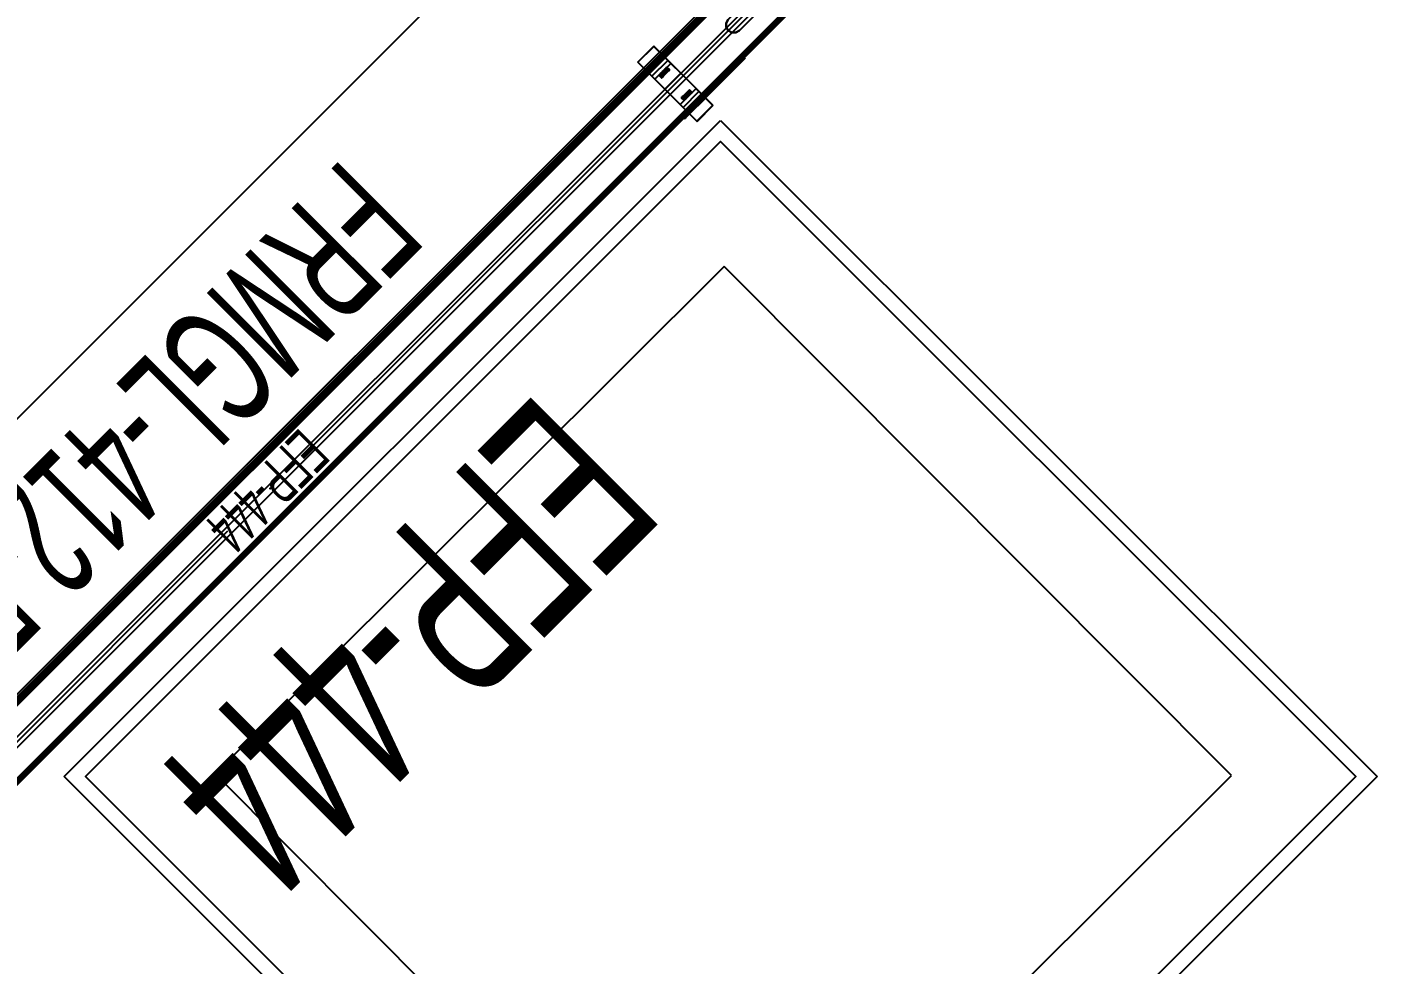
# Model space of a CAD drawing. Extents: x -170 to 1783, y -20 to 1205.
# Drawn here: x 149.05 to 194.14, y 496.34 to 527.64 of the extents above; entities that cross this region are included whole.
import ezdxf
from ezdxf.enums import TextEntityAlignment as Align

# ---------------------------------------------------------------- set-up
doc = ezdxf.new("R2010")
doc.units = 0
doc.header["$LTSCALE"] = 96
doc.header["$MEASUREMENT"] = 0
for name, color, linetype in [('A-FURN-3-PANEL-KNOCK', 7, 'Continuous'), ('A-FURN-3-PANEL-RACE', 7, 'Continuous'), ('A-FURN-3-PANEL-SIDE1', 7, 'Continuous'), ('A-FURN-3-PANEL-SIDE2', 7, 'Continuous'), ('A-FURN-3-PANEL-TOPCAP', 7, 'Continuous'), ('A-FURN-3-WKSF-TOP', 7, 'Continuous'), ('A-FURN-3-WKSF-TRIM', 7, 'Continuous'), ('A-FURN-P-PNLS', 7, 'Continuous'), ('A-FURN-P-PNLS-POWR', 7, 'Continuous'), ('A-FURN-P-PNLS-POWR-TEXT', 7, 'Continuous'), ('A-FURN-P-PNLS-TEXT', 7, 'Continuous'), ('A-FURN-P-WKSF', 7, 'Continuous'), ('AFUFI-3-CSPT_3D', 7, 'Continuous'), ('AFUFI-3-RVBK_3D', 7, 'Continuous'), ('AFUPN-3-BTPT', 7, 'Continuous'), ('AFUPN-3-SCGL', 7, 'Continuous'), ('AFUPN-P', 7, 'Continuous'), ('AFUPN-P-TN', 7, 'Continuous'), ('I-E-FILL-DMSE_A', 7, 'Continuous'), ('I-E-WALL-DMSE_A', 7, 'Continuous'), ('MAIN_FURN', 7, 'Continuous'), ('MAIN_PANEL', 7, 'Continuous'), ('MAIN_STORAGE', 7, 'Continuous'), ('MAIN_WKSURF', 7, 'Continuous'), ('SM', 7, 'Continuous'), ('X-BASE-04-EXISTING', 7, 'Continuous'), ('X-BASE-04-EXISTING_A', 7, 'Continuous')]:
    doc.layers.add(name, color=color, linetype=linetype)

# ---------------------------------------------------------------- blocks, each defined once
blk = doc.blocks.new('_BL_0001')
at = {"layer": 'X-BASE-04-EXISTING', "color": 92, "linetype": 'Continuous'}
for p, q in [((12, 12), (-12, 12)), ((-12, 12), (-12, -12)), ((12, -12), (12, 12)), ((-12, -12), (12, -12))]:
    blk.add_line(p, q, dxfattribs=at)
blk = doc.blocks.new('EC-EFP-444')
at = {"layer": 'A-FURN-3-PANEL-KNOCK', "color": 30, "linetype": 'Continuous'}
for points, invisible_edges in [([(5.49, 2.05, 3.54), (2.61, 2.05, 3.54), (2.61, 2.05, 0.94), (5.49, 2.05, 0.94)], 5), ([(5.49, 2.05, 0.94), (2.61, 2.05, 0.94), (2.629, 2.05, 0.87), (5.471, 2.05, 0.87)], 5), ([(2.61, 2.05, 3.54), (5.49, 2.05, 3.54), (5.471, 2.05, 3.61), (2.629, 2.05, 3.61)], 5), ([(2.629, 2.05, 3.61), (5.471, 2.05, 3.61), (5.42, 2.05, 3.662), (2.68, 2.05, 3.662)], 5), ([(5.471, 2.05, 0.87), (2.629, 2.05, 0.87), (2.68, 2.05, 0.819), (5.42, 2.05, 0.819)], 5), ([(2.68, 2.05, 3.662), (5.42, 2.05, 3.662), (5.35, 2.05, 3.68), (2.75, 2.05, 3.68)], 1), ([(5.42, 2.05, 0.819), (2.68, 2.05, 0.819), (2.75, 2.05, 0.8), (5.35, 2.05, 0.8)], 1), ([(5.49, -0.05, 3.54), (5.49, -0.05, 0.94), (2.61, -0.05, 0.94), (2.61, -0.05, 3.54)], 10), ([(5.49, -0.05, 0.94), (5.471, -0.05, 0.87), (2.629, -0.05, 0.87), (2.61, -0.05, 0.94)], 10), ([(2.61, -0.05, 3.54), (2.629, -0.05, 3.61), (5.471, -0.05, 3.61), (5.49, -0.05, 3.54)], 10), ([(5.471, -0.05, 0.87), (5.42, -0.05, 0.819), (2.68, -0.05, 0.819), (2.629, -0.05, 0.87)], 10), ([(2.629, -0.05, 3.61), (2.68, -0.05, 3.662), (5.42, -0.05, 3.662), (5.471, -0.05, 3.61)], 10), ([(5.42, -0.05, 0.819), (5.35, -0.05, 0.8), (2.75, -0.05, 0.8), (2.68, -0.05, 0.819)], 8), ([(2.68, -0.05, 3.662), (2.75, -0.05, 3.68), (5.35, -0.05, 3.68), (5.42, -0.05, 3.662)], 8)]:
    blk.add_3dface(points, dxfattribs=dict(at, invisible_edges=invisible_edges))
at = {"layer": 'A-FURN-3-PANEL-RACE', "color": 40, "linetype": 'Continuous'}
for points, invisible_edges in [([(0.08, 2.013, 3.515), (0.08, 2.013, 0.396), (47.92, 2.013, 0.396), (47.92, 2.013, 3.515)], 8), ([(0.5, 1.575, 0.396), (47.5, 1.575, 0.396), (0.08, 2.013, 0.396), (0.08, 1.575, 0.396)], 3), ([(47.5, 1.575, 0.396), (47.92, 1.575, 0.396), (47.92, 2.013, 0.396), (0.08, 2.013, 0.396)], 8), ([(47.86, 1.953, 0.456), (0.14, 1.953, 0.456), (0.14, 1.953, 3.515), (47.86, 1.953, 3.515)], 4), ([(0.5, 1.575, 0.456), (0.14, 1.575, 0.456), (0.14, 1.953, 0.456), (47.5, 1.575, 0.456)], 12), ([(47.5, 1.575, 0.456), (0.14, 1.953, 0.456), (47.86, 1.953, 0.456), (47.86, 1.575, 0.456)], 1), ([(0.6, 2.013, 4.085), (0.6, 2.013, 3.515), (47.4, 2.013, 3.515), (47.4, 2.013, 4.085)], 2), ([(47.4, 1.953, 3.515), (0.6, 1.953, 3.515), (0.6, 1.953, 4.085), (47.4, 1.953, 4.085)], 1), ([(2.098, 1.263, 0.396), (45.902, 1.263, 0.396), (0.5, 1.575, 0.396), (0.5, 1.263, 0.396)], 3), ([(47.5, 1.263, 0.396), (47.5, 1.575, 0.396), (0.5, 1.575, 0.396), (45.902, 1.263, 0.396)], 6), ([(2.098, 1.263, 0.456), (0.5, 1.263, 0.456), (0.5, 1.575, 0.456), (45.902, 1.263, 0.456)], 12), ([(47.5, 1.263, 0.456), (45.902, 1.263, 0.456), (0.5, 1.575, 0.456), (47.5, 1.575, 0.456)], 6), ([(2.098, 1.263, 0.396), (2.229, 1.227, 0.396), (45.771, 1.227, 0.396), (45.902, 1.263, 0.396)], 10), ([(2.098, 1.263, 0.456), (45.902, 1.263, 0.456), (45.771, 1.227, 0.456), (2.229, 1.227, 0.456)], 5), ([(2.229, 1.227, 0.456), (45.771, 1.227, 0.456), (45.675, 1.131, 0.456), (2.325, 1.131, 0.456)], 5), ([(2.229, 1.227, 0.396), (2.325, 1.131, 0.396), (45.675, 1.131, 0.396), (45.771, 1.227, 0.396)], 10), ([(2.325, 1.131, 0.396), (2.36, 1, 0.396), (45.639, 1, 0.396), (45.675, 1.131, 0.396)], 10), ([(2.325, 1.131, 0.456), (45.675, 1.131, 0.456), (45.639, 1, 0.456), (2.36, 1, 0.456)], 5), ([(2.36, 1, 0.396), (2.325, 0.869, 0.396), (45.675, 0.869, 0.396), (45.639, 1, 0.396)], 10), ([(2.36, 1, 0.456), (45.639, 1, 0.456), (45.675, 0.869, 0.456), (2.325, 0.869, 0.456)], 5), ([(0.5, 0.738, 0.456), (2.098, 0.738, 0.456), (47.5, 0.425, 0.456), (0.5, 0.425, 0.456)], 6), ([(0.5, 0.738, 0.396), (0.5, 0.425, 0.396), (47.5, 0.425, 0.396), (2.098, 0.738, 0.396)], 6), ([(2.098, 0.738, 0.456), (2.229, 0.773, 0.456), (45.771, 0.773, 0.456), (45.902, 0.738, 0.456)], 10), ([(2.098, 0.738, 0.396), (45.902, 0.738, 0.396), (45.771, 0.773, 0.396), (2.229, 0.773, 0.396)], 5), ([(45.902, 0.738, 0.456), (47.5, 0.738, 0.456), (47.5, 0.425, 0.456), (2.098, 0.738, 0.456)], 12), ([(45.902, 0.738, 0.396), (2.098, 0.738, 0.396), (47.5, 0.425, 0.396), (47.5, 0.738, 0.396)], 3), ([(2.325, 0.869, 0.456), (45.675, 0.869, 0.456), (45.771, 0.773, 0.456), (2.229, 0.773, 0.456)], 5), ([(2.325, 0.869, 0.396), (2.229, 0.773, 0.396), (45.771, 0.773, 0.396), (45.675, 0.869, 0.396)], 10), ([(0.5, 0.425, 0.396), (0.08, 0.425, 0.396), (0.08, -0.013, 0.396), (47.92, -0.013, 0.396)], 8), ([(0.5, 0.425, 0.456), (47.86, 0.047, 0.456), (0.14, 0.047, 0.456), (0.14, 0.425, 0.456)], 1), ([(0.14, 0.047, 0.456), (47.86, 0.047, 0.456), (47.86, 0.047, 3.515), (0.14, 0.047, 3.515)], 4), ([(47.5, 0.425, 0.396), (0.5, 0.425, 0.396), (47.92, -0.013, 0.396), (47.92, 0.425, 0.396)], 3), ([(47.5, 0.425, 0.456), (47.86, 0.425, 0.456), (47.86, 0.047, 0.456), (0.5, 0.425, 0.456)], 12), ([(0.6, 0.047, 3.515), (47.4, 0.047, 3.515), (47.4, 0.047, 4.085), (0.6, 0.047, 4.085)], 1), ([(47.92, -0.013, 3.515), (47.92, -0.013, 0.396), (0.08, -0.013, 0.396), (0.08, -0.013, 3.515)], 8), ([(47.4, -0.013, 4.085), (47.4, -0.013, 3.515), (0.6, -0.013, 3.515), (0.6, -0.013, 4.085)], 2)]:
    blk.add_3dface(points, dxfattribs=dict(at, invisible_edges=invisible_edges))
for points in [[(0.6, 2.007, 4.125), (0.6, 2.013, 4.085), (47.4, 2.013, 4.085), (47.4, 2.007, 4.125)], [(0.6, 1.992, 4.162), (0.6, 2.007, 4.125), (47.4, 2.007, 4.125), (47.4, 1.992, 4.162)], [(0.6, 1.967, 4.194), (0.6, 1.992, 4.162), (47.4, 1.992, 4.162), (47.4, 1.967, 4.194)], [(0.6, 1.935, 4.219), (0.6, 1.967, 4.194), (47.4, 1.967, 4.194), (47.4, 1.935, 4.219)], [(47.4, 1.949, 4.109), (47.4, 1.953, 4.085), (0.6, 1.953, 4.085), (0.6, 1.949, 4.109)], [(47.4, 1.94, 4.132), (47.4, 1.949, 4.109), (0.6, 1.949, 4.109), (0.6, 1.94, 4.132)], [(47.4, 1.925, 4.152), (47.4, 1.94, 4.132), (0.6, 1.94, 4.132), (0.6, 1.925, 4.152)], [(0.6, 1.898, 4.234), (0.6, 1.935, 4.219), (47.4, 1.935, 4.219), (47.4, 1.898, 4.234)], [(47.4, 1.905, 4.167), (47.4, 1.925, 4.152), (0.6, 1.925, 4.152), (0.6, 1.905, 4.167)], [(47.4, 1.882, 4.176), (47.4, 1.905, 4.167), (0.6, 1.905, 4.167), (0.6, 1.882, 4.176)], [(0.6, 1.858, 4.24), (0.6, 1.898, 4.234), (47.4, 1.898, 4.234), (47.4, 1.858, 4.24)], [(47.4, 1.858, 4.18), (47.4, 1.882, 4.176), (0.6, 1.882, 4.176), (0.6, 1.858, 4.18)], [(0.6, 1.858, 4.18), (0.6, 1.858, 4.24), (47.4, 1.858, 4.24), (47.4, 1.858, 4.18)], [(0.5, 1.263, 0.456), (2.098, 1.263, 0.456), (2.098, 1.263, 0.396), (0.5, 1.263, 0.396)], [(2.098, 1.263, 0.456), (2.229, 1.227, 0.456), (2.229, 1.227, 0.396), (2.098, 1.263, 0.396)], [(2.229, 1.227, 0.456), (2.325, 1.131, 0.456), (2.325, 1.131, 0.396), (2.229, 1.227, 0.396)], [(2.325, 1.131, 0.456), (2.36, 1, 0.456), (2.36, 1, 0.396), (2.325, 1.131, 0.396)], [(2.36, 1, 0.456), (2.325, 0.869, 0.456), (2.325, 0.869, 0.396), (2.36, 1, 0.396)], [(2.325, 0.869, 0.456), (2.229, 0.773, 0.456), (2.229, 0.773, 0.396), (2.325, 0.869, 0.396)], [(47.4, 0.142, 4.18), (47.4, 0.142, 4.24), (0.6, 0.142, 4.24), (0.6, 0.142, 4.18)], [(47.4, 0.142, 4.24), (47.4, 0.102, 4.234), (0.6, 0.102, 4.234), (0.6, 0.142, 4.24)], [(0.6, 0.142, 4.18), (0.6, 0.118, 4.176), (47.4, 0.118, 4.176), (47.4, 0.142, 4.18)], [(0.6, 0.118, 4.176), (0.6, 0.095, 4.167), (47.4, 0.095, 4.167), (47.4, 0.118, 4.176)], [(47.4, 0.102, 4.234), (47.4, 0.065, 4.219), (0.6, 0.065, 4.219), (0.6, 0.102, 4.234)], [(0.6, 0.095, 4.167), (0.6, 0.075, 4.152), (47.4, 0.075, 4.152), (47.4, 0.095, 4.167)], [(0.6, 0.075, 4.152), (0.6, 0.06, 4.132), (47.4, 0.06, 4.132), (47.4, 0.075, 4.152)], [(47.4, 0.065, 4.219), (47.4, 0.033, 4.194), (0.6, 0.033, 4.194), (0.6, 0.065, 4.219)], [(0.6, 0.06, 4.132), (0.6, 0.051, 4.109), (47.4, 0.051, 4.109), (47.4, 0.06, 4.132)], [(0.6, 0.051, 4.109), (0.6, 0.047, 4.085), (47.4, 0.047, 4.085), (47.4, 0.051, 4.109)], [(47.4, 0.033, 4.194), (47.4, 0.008, 4.162), (0.6, 0.008, 4.162), (0.6, 0.033, 4.194)], [(47.4, 0.008, 4.162), (47.4, -0.007, 4.125), (0.6, -0.007, 4.125), (0.6, 0.008, 4.162)], [(47.4, -0.007, 4.125), (47.4, -0.013, 4.085), (0.6, -0.013, 4.085), (0.6, -0.007, 4.125)]]:
    blk.add_3dface(points, dxfattribs=at)
at = {"layer": 'A-FURN-3-PANEL-SIDE1', "color": 7, "linetype": 'Continuous'}
for points in [[(47.322, 1.955, 43.74), (47.323, 0.045, 43.74), (0.678, 0.045, 43.74), (0.678, 1.955, 43.74)], [(47.322, 0.045, 4.24), (47.322, 1.955, 4.24), (0.678, 1.955, 4.24), (0.678, 0.045, 4.24)], [(47.323, 0.045, 43.74), (47.322, 0.045, 4.24), (0.678, 0.045, 4.24), (0.678, 0.045, 43.74)]]:
    blk.add_3dface(points, dxfattribs=at)
at = {"layer": 'A-FURN-3-PANEL-SIDE2', "color": 7, "linetype": 'Continuous'}
blk.add_3dface([(0.678, 1.955, 43.74), (0.678, 1.955, 4.24), (47.322, 1.955, 4.24), (47.322, 1.955, 43.74)], dxfattribs=at)
at = {"layer": 'A-FURN-3-PANEL-TOPCAP', "color": 60, "linetype": 'Continuous'}
for points, invisible_edges in [([(0.76, 2.02, 44.286), (0.76, 2.02, 44.161), (47.24, 2.02, 44.161), (47.24, 2.02, 44.286)], 5), ([(47.24, 2, 44.141), (47.24, 2.02, 44.161), (0.76, 2.02, 44.161), (0.76, 2, 44.141)], 5), ([(47.24, 2.02, 44.036), (47.24, 2, 44.056), (0.76, 2, 44.056), (0.76, 2.02, 44.036)], 5), ([(0.76, 2.02, 44.036), (0.815, 2.02, 43.774), (47.185, 2.02, 43.774), (47.24, 2.02, 44.036)], 5), ([(0.76, 2, 44.141), (0.76, 2, 44.056), (47.24, 2, 44.056), (47.24, 2, 44.141)], 5), ([(47.185, 2.02, 43.774), (0.815, 2.02, 43.774), (0.815, 1.986, 43.74), (47.185, 1.986, 43.74)], 10), ([(0.815, 0.045, 43.74), (0.815, -0.02, 43.774), (47.185, 0.014, 43.74), (47.185, 0.045, 43.74)], 1), ([(47.185, -0.02, 43.774), (47.185, 0.014, 43.74), (0.815, 0.014, 43.74), (0.815, -0.02, 43.774)], 5), ([(0.76, -0.02, 44.161), (47.24, -0.02, 44.161), (47.24, 0, 44.141), (0.76, 0, 44.141)], 10), ([(47.24, 0, 44.056), (0.76, 0, 44.056), (0.76, 0, 44.141), (47.24, 0, 44.141)], 10), ([(0.76, 0, 44.056), (47.24, 0, 44.056), (47.24, -0.02, 44.036), (0.76, -0.02, 44.036)], 10), ([(0.76, -0.02, 44.161), (0.76, -0.02, 44.286), (47.24, -0.02, 44.286), (47.24, -0.02, 44.161)], 5), ([(47.185, -0.02, 43.774), (0.815, -0.02, 43.774), (0.76, -0.02, 44.036), (47.24, -0.02, 44.036)], 10)]:
    blk.add_3dface(points, dxfattribs=dict(at, invisible_edges=invisible_edges))
for points in [[(47.24, 2.02, 44.286), (47.24, 2.015, 44.31), (0.76, 2.015, 44.31), (0.76, 2.02, 44.286)], [(47.24, 2.015, 44.31), (47.24, 2.001, 44.331), (0.76, 2.001, 44.331), (0.76, 2.015, 44.31)], [(47.24, 2.001, 44.331), (47.24, 1.98, 44.345), (0.76, 1.98, 44.345), (0.76, 2.001, 44.331)], [(47.24, 1.98, 44.345), (47.24, 1.956, 44.35), (0.76, 1.956, 44.35), (0.76, 1.98, 44.345)], [(0.76, 0.044, 44.35), (0.76, 1.956, 44.35), (47.24, 1.956, 44.35), (47.24, 0.044, 44.35)], [(47.185, 1.955, 43.74), (47.185, 1.986, 43.74), (0.815, 1.986, 43.74), (0.815, 1.955, 43.74)], [(0.76, 0.02, 44.345), (0.76, 0.044, 44.35), (47.24, 0.044, 44.35), (47.24, 0.02, 44.345)], [(0.76, -0.001, 44.331), (0.76, 0.02, 44.345), (47.24, 0.02, 44.345), (47.24, -0.001, 44.331)], [(0.76, -0.015, 44.31), (0.76, -0.001, 44.331), (47.24, -0.001, 44.331), (47.24, -0.015, 44.31)], [(0.76, -0.02, 44.286), (0.76, -0.015, 44.31), (47.24, -0.015, 44.31), (47.24, -0.02, 44.286)]]:
    blk.add_3dface(points, dxfattribs=at)
at = {"layer": 'A-FURN-P-PNLS', "color": 60, "linetype": 'Continuous'}
for p, q in [((0, 2), (48, 2)), ((48, 0), (0, 0))]:
    blk.add_line(p, q, dxfattribs=at)
at = {"layer": 'A-FURN-P-PNLS-POWR', "color": 1, "linetype": 'Continuous'}
for p, q in [((22, 1), (0, 1)), ((48, 1), (26, 1))]:
    blk.add_line(p, q, dxfattribs=at)
at = {"layer": 'MAIN_PANEL', "color": 7, "linetype": 'Continuous'}
for p in [(4.05, 2), (4.05, 2), (24, 1), (4.05, 0), (4.05, 0)]:
    blk.add_point(p, dxfattribs=at)
at = {"layer": 'A-FURN-P-PNLS-POWR-TEXT', "color": 1, "linetype": 'Continuous', "width": 0.577333}
blk.add_text('EFP-444', height=1.5, dxfattribs=at).set_placement((24.12, 1), align=Align.MIDDLE_CENTER)
at = {"layer": 'A-FURN-P-PNLS-TEXT', "color": 40, "linetype": 'Continuous', "width": 0.577333}
blk.add_text('EFP-444', height=6, dxfattribs=at).set_placement((24.455, 8), align=Align.MIDDLE_CENTER)
blk = doc.blocks.new('EC-WS-424-T')
at = {"layer": 'A-FURN-3-WKSF-TOP', "color": 60, "linetype": 'Continuous', "invisible_edges": 5}
for points in [[(46.632, -0.118, 29), (46.632, -23.882, 29), (1.368, -23.882, 29), (1.368, -0.118, 29)], [(1.368, -0.118, 27.75), (1.368, -23.882, 27.75), (46.632, -23.882, 27.75), (46.632, -0.118, 27.75)]]:
    blk.add_3dface(points, dxfattribs=at)
at = {"layer": 'A-FURN-3-WKSF-TRIM', "color": 40, "linetype": 'Continuous'}
for points in [[(1.368, 0, 28.882), (1.368, 0, 27.868), (46.632, 0, 27.868), (46.632, 0, 28.882)], [(1.368, -0.016, 28.941), (1.368, 0, 28.882), (46.632, 0, 28.882), (46.632, -0.016, 28.941)], [(1.368, 0, 27.868), (1.368, -0.016, 27.809), (46.632, -0.016, 27.809), (46.632, 0, 27.868)], [(1.368, -0.059, 28.984), (1.368, -0.016, 28.941), (46.632, -0.016, 28.941), (46.632, -0.059, 28.984)], [(1.368, -0.016, 27.809), (1.368, -0.059, 27.766), (46.632, -0.059, 27.766), (46.632, -0.016, 27.809)], [(1.368, -0.118, 29), (1.368, -0.059, 28.984), (46.632, -0.059, 28.984), (46.632, -0.118, 29)], [(1.368, -0.059, 27.766), (1.368, -0.118, 27.75), (46.632, -0.118, 27.75), (46.632, -0.059, 27.766)], [(46.632, -23.882, 29), (46.632, -23.941, 28.984), (1.368, -23.941, 28.984), (1.368, -23.882, 29)], [(46.632, -23.941, 27.766), (46.632, -23.882, 27.75), (1.368, -23.882, 27.75), (1.368, -23.941, 27.766)], [(46.632, -23.941, 28.984), (46.632, -23.984, 28.941), (1.368, -23.984, 28.941), (1.368, -23.941, 28.984)], [(46.632, -23.984, 27.809), (46.632, -23.941, 27.766), (1.368, -23.941, 27.766), (1.368, -23.984, 27.809)], [(46.632, -23.984, 28.941), (46.632, -24, 28.882), (1.368, -24, 28.882), (1.368, -23.984, 28.941)], [(46.632, -24, 27.868), (46.632, -23.984, 27.809), (1.368, -23.984, 27.809), (1.368, -24, 27.868)], [(46.632, -24, 28.882), (46.632, -24, 27.868), (1.368, -24, 27.868), (1.368, -24, 28.882)]]:
    blk.add_3dface(points, dxfattribs=at)
at = {"layer": 'A-FURN-P-WKSF', "color": 7, "linetype": 'Continuous'}
blk.add_line((1.25, 0), (46.75, 0), dxfattribs=at)
blk = doc.blocks.new('EC-HP-LF-230')
at = {"layer": 'AFUFI-3-CSPT_3D', "color": 60, "linetype": 'Continuous'}
for points, invisible_edges in [([(0, 17.375, 27.125), (30, 17.375, 27.125), (0, 17.375, 27.75)], 2), ([(30, 17.375, 27.125), (30, 17.375, 27.75), (0, 17.375, 27.75)], 12), ([(30, 17.375), (30, 17.375, 27.125), (0, 17.375, 27.125)], 12), ([(0, 17.375), (30, 17.375), (0, 17.375, 27.125)], 2), ([(30, 17.375), (0, 17.375), (0, 0)], 12), ([(30, 0), (30, 17.375), (0, 0)], 2), ([(0, 17.375, 27.75), (30, 0, 27.75), (0, 0, 27.75)], 1), ([(0, 17.375, 27.125), (0, 0, 27.125), (30, 0, 27.125)], 12), ([(30, 17.375, 27.125), (0, 17.375, 27.125), (0, 0, 27.125)], 12), ([(0, 17.375, 27.75), (30, 17.375, 27.75), (30, 0, 27.75)], 12), ([(0, 17.375, 27.125), (30, 0, 27.125), (30, 17.375, 27.125)], 1), ([(30, 0, 27.125), (30, 17.375, 27.125), (0, 0, 27.125)], 2), ([(0.675, 0, 25.55), (29.325, 0, 25.55), (29.325, 0.771, 25.55)], 12), ([(0.675, 0, 25.55), (29.325, 0.771, 25.55), (0.675, 0.771, 25.55)], 1), ([(29.325, 0, 1.175), (0.675, 0, 1.175), (0.675, 0.771, 1.175)], 12), ([(29.325, 0, 1.175), (0.675, 0.771, 1.175), (29.325, 0.771, 1.175)], 1), ([(0, 0, 27.125), (0, 0, 27.75), (30, 0, 27.75)], 12), ([(30, 0, 27.125), (0, 0, 27.125), (30, 0, 27.75)], 2), ([(30, 0), (0, 0), (0.675, 0, 1.15)], 14), ([(0, 0, 27.125), (30, 0, 27.125), (29.325, 0, 25.55)], 14), ([(0.675, 0, 25.55), (0, 0, 27.125), (29.325, 0, 25.55)], 3), ([(29.325, 0, 1.175), (30, 0), (0.675, 0, 1.175)], 3)]:
    blk.add_3dface(points, dxfattribs=dict(at, invisible_edges=invisible_edges))
for points in [[(0.8, 0, 25.425), (0.8, 0.62, 25.425), (29.2, 0.62, 25.425), (29.2, 0, 25.425)], [(0.8, 0.62, 13.425), (29.2, 0.62, 13.425), (29.2, 0.62, 24.987), (0.8, 0.62, 24.987)], [(0.8, 0, 13.3), (0.8, 0.62, 13.3), (29.2, 0.62, 13.3), (29.2, 0, 13.3)], [(0.8, 0.62, 1.3), (29.2, 0.62, 1.3), (29.2, 0.62, 12.862), (0.8, 0.62, 12.862)], [(29.2, 0.558, 24.987), (29.2, 0, 24.363), (0.8, 0, 24.363), (0.8, 0.558, 24.987)], [(0.8, 0.558, 25.362), (0.8, 0.063, 25.362), (29.2, 0.063, 25.362), (29.2, 0.558, 25.362)], [(0.8, 0.558, 25.362), (29.2, 0.558, 25.362), (29.2, 0.558, 24.987), (0.8, 0.558, 24.987)], [(29.2, 0.558, 12.862), (29.2, 0, 12.237), (0.8, 0, 12.237), (0.8, 0.558, 12.862)], [(0.8, 0.558, 13.237), (0.8, 0.063, 13.237), (29.2, 0.063, 13.237), (29.2, 0.558, 13.237)], [(0.8, 0.558, 13.237), (29.2, 0.558, 13.237), (29.2, 0.558, 12.862), (0.8, 0.558, 12.862)], [(29.2, 0, 25.175), (29.2, 0.063, 25.175), (0.8, 0.063, 25.175), (0.8, 0, 25.175)], [(29.2, 0, 13.05), (29.2, 0.063, 13.05), (0.8, 0.063, 13.05), (0.8, 0, 13.05)], [(0.8, 0, 25.175), (0.8, 0, 25.425), (29.2, 0, 25.425), (29.2, 0, 25.175)], [(29.2, 0, 24.363), (29.2, 0, 13.425), (0.8, 0, 13.425), (0.8, 0, 24.363)], [(0.8, 0, 13.05), (0.8, 0, 13.3), (29.2, 0, 13.3), (29.2, 0, 13.05)], [(29.2, 0, 12.237), (29.2, 0, 1.3), (0.8, 0, 1.3), (0.8, 0, 12.237)]]:
    blk.add_3dface(points, dxfattribs=at)
at = {"layer": 'AFUFI-3-RVBK_3D', "color": 60, "linetype": 'Continuous'}
for points, invisible_edges in [([(0.675, 0.771, 1.175), (0.675, 0.771, 25.55), (29.325, 0.771, 25.55)], 12), ([(0.675, 0.771, 1.175), (29.325, 0.771, 25.55), (29.325, 0.771, 1.175)], 1)]:
    blk.add_3dface(points, dxfattribs=dict(at, invisible_edges=invisible_edges))
at = {"layer": 'SM', "color": 60, "linetype": 'Continuous'}
blk.add_line((30, 17.375), (0, 17.375), dxfattribs=at)
blk = doc.blocks.new('EC-FRMGL-412-F')
at = {"layer": 'AFUPN-3-BTPT', "color": 132, "linetype": 'Continuous'}
for points, invisible_edges in [([(4.5, 1.735, 28.219), (4.5, 2.395, 28.219), (4.5, 1.735, 28.819)], 2), ([(4.5, 2.045, 28.819), (4.5, 1.735, 28.819), (4.5, 2.395, 28.219)], 14), ([(4.5, 2.395, 30.374), (4.5, 2.045, 28.819), (4.5, 2.395, 28.219)], 3), ([(4.5, 2.045, 29.999), (4.5, 2.045, 28.819), (4.5, 2.395, 30.374)], 14), ([(4.5, 1.595, 30.374), (4.5, 2.045, 29.999), (4.5, 2.395, 30.374)], 3), ([(5.25, 2.395, 28.219), (4.5, 2.395, 28.219), (5.25, 1.735, 28.219)], 2), ([(4.5, 1.735, 28.219), (5.25, 1.735, 28.219), (4.5, 2.395, 28.219)], 2), ([(4.5, 2.395, 30.374), (4.5, 2.395, 28.219), (5.25, 2.395, 30.374)], 2), ([(5.25, 2.395, 28.219), (5.25, 2.395, 30.374), (4.5, 2.395, 28.219)], 2), ([(4.5, 2.395, 30.374), (5.25, 2.395, 30.374), (4.5, 1.595, 30.374)], 2), ([(5.25, 1.595, 30.374), (4.5, 1.595, 30.374), (5.25, 2.395, 30.374)], 2), ([(5.25, 1.735, 28.219), (5.25, 2.045, 28.819), (5.25, 2.395, 28.219)], 3), ([(5.25, 2.395, 30.374), (5.25, 2.395, 28.219), (5.25, 2.045, 28.819)], 14), ([(5.25, 2.045, 29.999), (5.25, 2.395, 30.374), (5.25, 2.045, 28.819)], 3), ([(5.25, 1.125, 29.999), (5.25, 2.395, 30.374), (5.25, 2.045, 29.999)], 3), ([(5.25, 1.595, 30.374), (5.25, 2.395, 30.374), (5.25, 1.125, 29.999)], 14), ([(4.5, 2.045, 28.819), (4.5, 2.045, 29.999), (5.25, 2.045, 28.819)], 2), ([(5.25, 2.045, 29.999), (5.25, 2.045, 28.819), (4.5, 2.045, 29.999)], 2), ([(4.5, 2.045, 29.999), (4.5, 1.595, 30.374), (4.5, 1.125, 29.999)], 3), ([(4.5, 2.045, 28.819), (5.25, 2.045, 28.819), (4.5, 1.735, 28.819)], 2), ([(5.25, 1.735, 28.819), (4.5, 1.735, 28.819), (5.25, 2.045, 28.819)], 2), ([(4.5, 2.045, 29.999), (4.5, 1.125, 29.999), (5.25, 2.045, 29.999)], 2), ([(5.25, 1.125, 29.999), (5.25, 2.045, 29.999), (4.5, 1.125, 29.999)], 2), ([(5.25, 2.045, 28.819), (5.25, 1.735, 28.219), (5.25, 1.735, 28.819)], 1), ([(4.5, 1.735, 28.219), (4.5, 1.735, 28.819), (5.25, 1.735, 28.219)], 2), ([(5.25, 1.735, 28.819), (5.25, 1.735, 28.219), (4.5, 1.735, 28.819)], 2), ([(4.5, 1.125, 33.499), (4.5, 1.125, 29.999), (4.5, 1.595, 30.374)], 14), ([(4.5, 1.595, 33.499), (4.5, 1.125, 33.499), (4.5, 1.595, 30.374)], 2), ([(4.5, 1.595, 30.374), (4.694, 1.595, 31.547), (4.5, 1.595, 33.499)], 3), ([(5.25, 1.595, 33.499), (4.5, 1.595, 33.499), (4.694, 1.595, 31.547)], 14), ([(4.688, 1.595, 31.499), (4.694, 1.595, 31.547), (4.5, 1.595, 30.374)], 14), ([(5.25, 1.595, 30.374), (4.713, 1.595, 31.405), (4.5, 1.595, 30.374)], 3), ([(4.694, 1.595, 31.45), (4.5, 1.595, 30.374), (4.713, 1.595, 31.405)], 3), ([(4.688, 1.595, 31.499), (4.5, 1.595, 30.374), (4.694, 1.595, 31.45)], 3), ([(4.5, 1.595, 33.499), (5.25, 1.595, 33.499), (4.5, 1.125, 33.499)], 2), ([(5.25, 1.125, 33.499), (4.5, 1.125, 33.499), (5.25, 1.595, 33.499)], 2), ([(4.694, 1.595, 31.45), (4.694, 1.47, 31.45), (4.688, 1.595, 31.499)], 2), ([(4.688, 1.47, 31.499), (4.688, 1.595, 31.499), (4.694, 1.47, 31.45)], 2), ([(4.688, 1.595, 31.499), (4.688, 1.47, 31.499), (4.694, 1.595, 31.547)], 2), ([(4.694, 1.47, 31.547), (4.694, 1.595, 31.547), (4.688, 1.47, 31.499)], 2), ([(4.688, 1.47, 31.499), (4.694, 1.47, 31.45), (4.694, 1.47, 31.547)], 2), ([(4.713, 1.595, 31.592), (5.25, 1.595, 33.499), (4.694, 1.595, 31.547)], 3), ([(4.713, 1.595, 31.405), (4.713, 1.47, 31.405), (4.694, 1.595, 31.45)], 2), ([(4.694, 1.47, 31.45), (4.694, 1.595, 31.45), (4.713, 1.47, 31.405)], 2), ([(4.694, 1.595, 31.547), (4.694, 1.47, 31.547), (4.713, 1.595, 31.592)], 2), ([(4.713, 1.47, 31.592), (4.713, 1.595, 31.592), (4.694, 1.47, 31.547)], 2), ([(4.713, 1.47, 31.592), (4.694, 1.47, 31.547), (4.694, 1.47, 31.45)], 14), ([(4.713, 1.47, 31.405), (4.713, 1.47, 31.592), (4.694, 1.47, 31.45)], 3), ([(4.742, 1.595, 31.631), (5.25, 1.595, 33.499), (4.713, 1.595, 31.592)], 3), ([(4.742, 1.595, 31.366), (4.713, 1.595, 31.405), (5.25, 1.595, 30.374)], 14), ([(4.742, 1.595, 31.366), (4.742, 1.47, 31.366), (4.713, 1.595, 31.405)], 2), ([(4.713, 1.47, 31.405), (4.713, 1.595, 31.405), (4.742, 1.47, 31.366)], 2), ([(4.713, 1.595, 31.592), (4.713, 1.47, 31.592), (4.742, 1.595, 31.631)], 2), ([(4.742, 1.47, 31.631), (4.742, 1.595, 31.631), (4.713, 1.47, 31.592)], 2), ([(4.742, 1.47, 31.631), (4.713, 1.47, 31.592), (4.713, 1.47, 31.405)], 14), ([(4.742, 1.47, 31.366), (4.742, 1.47, 31.631), (4.713, 1.47, 31.405)], 3), ([(4.781, 1.595, 31.661), (5.25, 1.595, 33.499), (4.742, 1.595, 31.631)], 3), ([(4.781, 1.595, 31.336), (4.742, 1.595, 31.366), (5.25, 1.595, 30.374)], 14), ([(4.742, 1.595, 31.366), (4.781, 1.595, 31.336), (4.742, 1.47, 31.366)], 2), ([(4.781, 1.47, 31.336), (4.742, 1.47, 31.366), (4.781, 1.595, 31.336)], 2), ([(4.742, 1.595, 31.631), (4.742, 1.47, 31.631), (4.781, 1.595, 31.661)], 2), ([(4.781, 1.47, 31.661), (4.781, 1.595, 31.661), (4.742, 1.47, 31.631)], 2), ([(4.781, 1.47, 31.661), (4.742, 1.47, 31.631), (4.742, 1.47, 31.366)], 14), ([(4.781, 1.47, 31.336), (4.781, 1.47, 31.661), (4.742, 1.47, 31.366)], 3), ([(4.827, 1.595, 31.68), (5.25, 1.595, 33.499), (4.781, 1.595, 31.661)], 3), ([(4.827, 1.595, 31.317), (4.781, 1.595, 31.336), (5.25, 1.595, 30.374)], 14), ([(4.781, 1.595, 31.336), (4.827, 1.595, 31.317), (4.781, 1.47, 31.336)], 2), ([(4.827, 1.47, 31.317), (4.781, 1.47, 31.336), (4.827, 1.595, 31.317)], 2), ([(4.827, 1.595, 31.68), (4.781, 1.595, 31.661), (4.827, 1.47, 31.68)], 2), ([(4.781, 1.47, 31.661), (4.827, 1.47, 31.68), (4.781, 1.595, 31.661)], 2), ([(4.827, 1.47, 31.68), (4.781, 1.47, 31.661), (4.781, 1.47, 31.336)], 14), ([(4.827, 1.47, 31.317), (4.827, 1.47, 31.68), (4.781, 1.47, 31.336)], 3), ([(4.875, 1.595, 31.686), (5.25, 1.595, 33.499), (4.827, 1.595, 31.68)], 3), ([(4.875, 1.595, 31.311), (4.827, 1.595, 31.317), (5.25, 1.595, 30.374)], 14), ([(4.875, 1.595, 31.686), (4.827, 1.595, 31.68), (4.875, 1.47, 31.686)], 2), ([(4.827, 1.47, 31.68), (4.875, 1.47, 31.686), (4.827, 1.595, 31.68)], 2), ([(4.827, 1.595, 31.317), (4.875, 1.595, 31.311), (4.827, 1.47, 31.317)], 2), ([(4.875, 1.47, 31.311), (4.827, 1.47, 31.317), (4.875, 1.595, 31.311)], 2), ([(4.875, 1.47, 31.686), (4.827, 1.47, 31.68), (4.827, 1.47, 31.317)], 14), ([(4.875, 1.47, 31.311), (4.875, 1.47, 31.686), (4.827, 1.47, 31.317)], 3), ([(4.924, 1.595, 31.68), (5.25, 1.595, 33.499), (4.875, 1.595, 31.686)], 3), ([(4.924, 1.595, 31.317), (4.875, 1.595, 31.311), (5.25, 1.595, 30.374)], 14), ([(4.924, 1.595, 31.68), (4.875, 1.595, 31.686), (4.924, 1.47, 31.68)], 2), ([(4.875, 1.47, 31.686), (4.924, 1.47, 31.68), (4.875, 1.595, 31.686)], 2), ([(4.924, 1.595, 31.317), (4.924, 1.47, 31.317), (4.875, 1.595, 31.311)], 2), ([(4.875, 1.47, 31.311), (4.875, 1.595, 31.311), (4.924, 1.47, 31.317)], 2), ([(4.924, 1.47, 31.68), (4.875, 1.47, 31.686), (4.875, 1.47, 31.311)], 14), ([(4.924, 1.47, 31.317), (4.924, 1.47, 31.68), (4.875, 1.47, 31.311)], 3), ([(4.969, 1.595, 31.661), (5.25, 1.595, 33.499), (4.924, 1.595, 31.68)], 3), ([(4.969, 1.595, 31.336), (4.924, 1.595, 31.317), (5.25, 1.595, 30.374)], 14), ([(4.969, 1.595, 31.661), (4.924, 1.595, 31.68), (4.969, 1.47, 31.661)], 2), ([(4.924, 1.47, 31.68), (4.969, 1.47, 31.661), (4.924, 1.595, 31.68)], 2), ([(4.924, 1.595, 31.317), (4.969, 1.595, 31.336), (4.924, 1.47, 31.317)], 2), ([(4.969, 1.47, 31.336), (4.924, 1.47, 31.317), (4.969, 1.595, 31.336)], 2), ([(4.969, 1.47, 31.661), (4.924, 1.47, 31.68), (4.924, 1.47, 31.317)], 14), ([(4.969, 1.47, 31.336), (4.969, 1.47, 31.661), (4.924, 1.47, 31.317)], 3), ([(5.008, 1.595, 31.631), (5.25, 1.595, 33.499), (4.969, 1.595, 31.661)], 3), ([(5.008, 1.595, 31.366), (4.969, 1.595, 31.336), (5.25, 1.595, 30.374)], 14), ([(5.008, 1.595, 31.631), (4.969, 1.595, 31.661), (5.008, 1.47, 31.631)], 2), ([(4.969, 1.47, 31.661), (5.008, 1.47, 31.631), (4.969, 1.595, 31.661)], 2), ([(4.969, 1.595, 31.336), (5.008, 1.595, 31.366), (4.969, 1.47, 31.336)], 2), ([(5.008, 1.47, 31.366), (4.969, 1.47, 31.336), (5.008, 1.595, 31.366)], 2), ([(5.008, 1.47, 31.631), (4.969, 1.47, 31.661), (4.969, 1.47, 31.336)], 14), ([(5.008, 1.47, 31.366), (5.008, 1.47, 31.631), (4.969, 1.47, 31.336)], 3), ([(5.037, 1.595, 31.592), (5.25, 1.595, 33.499), (5.008, 1.595, 31.631)], 3), ([(5.037, 1.595, 31.405), (5.008, 1.595, 31.366), (5.25, 1.595, 30.374)], 14), ([(5.037, 1.47, 31.592), (5.037, 1.595, 31.592), (5.008, 1.47, 31.631)], 2), ([(5.008, 1.595, 31.631), (5.008, 1.47, 31.631), (5.037, 1.595, 31.592)], 2), ([(5.008, 1.47, 31.366), (5.008, 1.595, 31.366), (5.037, 1.47, 31.405)], 2), ([(5.037, 1.595, 31.405), (5.037, 1.47, 31.405), (5.008, 1.595, 31.366)], 2), ([(5.037, 1.47, 31.592), (5.008, 1.47, 31.631), (5.008, 1.47, 31.366)], 14), ([(5.037, 1.47, 31.405), (5.037, 1.47, 31.592), (5.008, 1.47, 31.366)], 3), ([(5.056, 1.595, 31.547), (5.25, 1.595, 33.499), (5.037, 1.595, 31.592)], 3), ([(5.056, 1.595, 31.45), (5.037, 1.595, 31.405), (5.25, 1.595, 30.374)], 14), ([(5.056, 1.47, 31.547), (5.056, 1.595, 31.547), (5.037, 1.47, 31.592)], 2), ([(5.037, 1.595, 31.592), (5.037, 1.47, 31.592), (5.056, 1.595, 31.547)], 2), ([(5.037, 1.47, 31.405), (5.037, 1.595, 31.405), (5.056, 1.47, 31.45)], 2), ([(5.056, 1.595, 31.45), (5.056, 1.47, 31.45), (5.037, 1.595, 31.405)], 2), ([(5.056, 1.47, 31.547), (5.037, 1.47, 31.592), (5.037, 1.47, 31.405)], 14), ([(5.056, 1.47, 31.45), (5.056, 1.47, 31.547), (5.037, 1.47, 31.405)], 3), ([(5.063, 1.595, 31.499), (5.25, 1.595, 33.499), (5.056, 1.595, 31.547)], 3), ([(5.063, 1.595, 31.499), (5.056, 1.595, 31.45), (5.25, 1.595, 30.374)], 14), ([(5.063, 1.47, 31.499), (5.063, 1.595, 31.499), (5.056, 1.47, 31.547)], 2), ([(5.056, 1.595, 31.547), (5.056, 1.47, 31.547), (5.063, 1.595, 31.499)], 2), ([(5.056, 1.47, 31.45), (5.056, 1.595, 31.45), (5.063, 1.47, 31.499)], 2), ([(5.063, 1.595, 31.499), (5.063, 1.47, 31.499), (5.056, 1.595, 31.45)], 2), ([(5.063, 1.47, 31.499), (5.056, 1.47, 31.547), (5.056, 1.47, 31.45)], 2), ([(5.25, 1.595, 33.499), (5.063, 1.595, 31.499), (5.25, 1.595, 30.374)], 3), ([(5.25, 1.125, 33.499), (5.25, 1.595, 30.374), (5.25, 1.125, 29.999)], 3), ([(5.25, 1.595, 33.499), (5.25, 1.595, 30.374), (5.25, 1.125, 33.499)], 2), ([(4.5, 1.125, 29.999), (4.5, 1.125, 33.499), (5.25, 1.125, 29.999)], 2), ([(5.25, 1.125, 33.499), (5.25, 1.125, 29.999), (4.5, 1.125, 33.499)], 2), ([(5.25, 0.405, 33.499), (4.5, 0.405, 33.499), (5.25, 0.875, 33.499)], 2), ([(4.5, 0.875, 33.499), (5.25, 0.875, 33.499), (4.5, 0.405, 33.499)], 2), ([(5.25, 0.875, 29.999), (5.25, 0.875, 33.499), (4.5, 0.875, 29.999)], 2), ([(4.5, 0.875, 33.499), (4.5, 0.875, 29.999), (5.25, 0.875, 33.499)], 2), ([(5.25, -0.045, 29.999), (5.25, 0.875, 29.999), (4.5, -0.045, 29.999)], 2), ([(4.5, 0.875, 29.999), (4.5, -0.045, 29.999), (5.25, 0.875, 29.999)], 2), ([(4.5, 0.875, 29.999), (4.5, -0.395, 30.374), (4.5, -0.045, 29.999)], 3), ([(4.5, 0.405, 30.374), (4.5, -0.395, 30.374), (4.5, 0.875, 29.999)], 14), ([(4.5, 0.875, 33.499), (4.5, 0.405, 30.374), (4.5, 0.875, 29.999)], 3), ([(4.5, 0.405, 33.499), (4.5, 0.405, 30.374), (4.5, 0.875, 33.499)], 2), ([(4.688, 0.53, 31.499), (4.694, 0.53, 31.547), (4.694, 0.53, 31.45)], 2), ([(4.688, 0.53, 31.499), (4.688, 0.405, 31.499), (4.694, 0.53, 31.547)], 2), ([(4.694, 0.405, 31.547), (4.694, 0.53, 31.547), (4.688, 0.405, 31.499)], 2), ([(4.694, 0.53, 31.45), (4.694, 0.405, 31.45), (4.688, 0.53, 31.499)], 2), ([(4.688, 0.405, 31.499), (4.688, 0.53, 31.499), (4.694, 0.405, 31.45)], 2), ([(4.694, 0.53, 31.547), (4.713, 0.53, 31.592), (4.713, 0.53, 31.405)], 14), ([(4.694, 0.53, 31.45), (4.694, 0.53, 31.547), (4.713, 0.53, 31.405)], 3), ([(4.694, 0.53, 31.547), (4.694, 0.405, 31.547), (4.713, 0.53, 31.592)], 2), ([(4.713, 0.405, 31.592), (4.713, 0.53, 31.592), (4.694, 0.405, 31.547)], 2), ([(4.713, 0.53, 31.405), (4.713, 0.405, 31.405), (4.694, 0.53, 31.45)], 2), ([(4.694, 0.405, 31.45), (4.694, 0.53, 31.45), (4.713, 0.405, 31.405)], 2), ([(4.713, 0.53, 31.592), (4.742, 0.53, 31.631), (4.742, 0.53, 31.366)], 14), ([(4.713, 0.53, 31.405), (4.713, 0.53, 31.592), (4.742, 0.53, 31.366)], 3), ([(4.713, 0.53, 31.592), (4.713, 0.405, 31.592), (4.742, 0.53, 31.631)], 2), ([(4.742, 0.405, 31.631), (4.742, 0.53, 31.631), (4.713, 0.405, 31.592)], 2), ([(4.742, 0.53, 31.366), (4.742, 0.405, 31.366), (4.713, 0.53, 31.405)], 2), ([(4.713, 0.405, 31.405), (4.713, 0.53, 31.405), (4.742, 0.405, 31.366)], 2), ([(4.742, 0.53, 31.631), (4.781, 0.53, 31.661), (4.781, 0.53, 31.336)], 14), ([(4.742, 0.53, 31.366), (4.742, 0.53, 31.631), (4.781, 0.53, 31.336)], 3), ([(4.742, 0.405, 31.631), (4.781, 0.405, 31.661), (4.742, 0.53, 31.631)], 2), ([(4.781, 0.53, 31.661), (4.742, 0.53, 31.631), (4.781, 0.405, 31.661)], 2), ([(4.781, 0.405, 31.336), (4.742, 0.405, 31.366), (4.781, 0.53, 31.336)], 2), ([(4.742, 0.53, 31.366), (4.781, 0.53, 31.336), (4.742, 0.405, 31.366)], 2), ([(4.781, 0.53, 31.661), (4.827, 0.53, 31.68), (4.827, 0.53, 31.317)], 14), ([(4.781, 0.53, 31.336), (4.781, 0.53, 31.661), (4.827, 0.53, 31.317)], 3), ([(4.781, 0.405, 31.661), (4.827, 0.405, 31.68), (4.781, 0.53, 31.661)], 2), ([(4.827, 0.53, 31.68), (4.781, 0.53, 31.661), (4.827, 0.405, 31.68)], 2), ([(4.827, 0.405, 31.317), (4.781, 0.405, 31.336), (4.827, 0.53, 31.317)], 2), ([(4.781, 0.53, 31.336), (4.827, 0.53, 31.317), (4.781, 0.405, 31.336)], 2), ([(4.827, 0.53, 31.68), (4.875, 0.53, 31.686), (4.875, 0.53, 31.311)], 14), ([(4.827, 0.53, 31.317), (4.827, 0.53, 31.68), (4.875, 0.53, 31.311)], 3), ([(4.827, 0.405, 31.68), (4.875, 0.405, 31.686), (4.827, 0.53, 31.68)], 2), ([(4.875, 0.53, 31.686), (4.827, 0.53, 31.68), (4.875, 0.405, 31.686)], 2), ([(4.827, 0.405, 31.317), (4.827, 0.53, 31.317), (4.875, 0.405, 31.311)], 2), ([(4.875, 0.53, 31.311), (4.875, 0.405, 31.311), (4.827, 0.53, 31.317)], 2), ([(4.875, 0.53, 31.686), (4.924, 0.53, 31.68), (4.924, 0.53, 31.317)], 14), ([(4.875, 0.53, 31.311), (4.875, 0.53, 31.686), (4.924, 0.53, 31.317)], 3), ([(4.875, 0.405, 31.686), (4.924, 0.405, 31.68), (4.875, 0.53, 31.686)], 2), ([(4.924, 0.53, 31.68), (4.875, 0.53, 31.686), (4.924, 0.405, 31.68)], 2), ([(4.924, 0.405, 31.317), (4.875, 0.405, 31.311), (4.924, 0.53, 31.317)], 2), ([(4.875, 0.53, 31.311), (4.924, 0.53, 31.317), (4.875, 0.405, 31.311)], 2), ([(4.924, 0.53, 31.68), (4.969, 0.53, 31.661), (4.969, 0.53, 31.336)], 14), ([(4.924, 0.53, 31.317), (4.924, 0.53, 31.68), (4.969, 0.53, 31.336)], 3), ([(4.969, 0.405, 31.336), (4.924, 0.405, 31.317), (4.969, 0.53, 31.336)], 2), ([(4.924, 0.53, 31.317), (4.969, 0.53, 31.336), (4.924, 0.405, 31.317)], 2), ([(4.924, 0.405, 31.68), (4.969, 0.405, 31.661), (4.924, 0.53, 31.68)], 2), ([(4.969, 0.53, 31.661), (4.924, 0.53, 31.68), (4.969, 0.405, 31.661)], 2), ([(4.969, 0.53, 31.661), (5.008, 0.53, 31.631), (5.008, 0.53, 31.366)], 14), ([(4.969, 0.53, 31.336), (4.969, 0.53, 31.661), (5.008, 0.53, 31.366)], 3), ([(5.008, 0.405, 31.366), (4.969, 0.405, 31.336), (5.008, 0.53, 31.366)], 2), ([(4.969, 0.53, 31.336), (5.008, 0.53, 31.366), (4.969, 0.405, 31.336)], 2), ([(5.008, 0.405, 31.631), (5.008, 0.53, 31.631), (4.969, 0.405, 31.661)], 2), ([(4.969, 0.53, 31.661), (4.969, 0.405, 31.661), (5.008, 0.53, 31.631)], 2), ([(5.008, 0.53, 31.631), (5.037, 0.53, 31.592), (5.037, 0.53, 31.405)], 14), ([(5.008, 0.53, 31.366), (5.008, 0.53, 31.631), (5.037, 0.53, 31.405)], 3), ([(5.008, 0.405, 31.366), (5.008, 0.53, 31.366), (5.037, 0.405, 31.405)], 2), ([(5.037, 0.53, 31.405), (5.037, 0.405, 31.405), (5.008, 0.53, 31.366)], 2), ([(5.037, 0.405, 31.592), (5.037, 0.53, 31.592), (5.008, 0.405, 31.631)], 2), ([(5.008, 0.53, 31.631), (5.008, 0.405, 31.631), (5.037, 0.53, 31.592)], 2), ([(5.037, 0.53, 31.592), (5.056, 0.53, 31.547), (5.056, 0.53, 31.45)], 14), ([(5.037, 0.53, 31.405), (5.037, 0.53, 31.592), (5.056, 0.53, 31.45)], 3), ([(5.037, 0.405, 31.405), (5.037, 0.53, 31.405), (5.056, 0.405, 31.45)], 2), ([(5.056, 0.53, 31.45), (5.056, 0.405, 31.45), (5.037, 0.53, 31.405)], 2), ([(5.056, 0.405, 31.547), (5.056, 0.53, 31.547), (5.037, 0.405, 31.592)], 2), ([(5.037, 0.53, 31.592), (5.037, 0.405, 31.592), (5.056, 0.53, 31.547)], 2), ([(5.063, 0.53, 31.499), (5.056, 0.53, 31.45), (5.056, 0.53, 31.547)], 2), ([(5.056, 0.405, 31.45), (5.056, 0.53, 31.45), (5.063, 0.405, 31.499)], 2), ([(5.063, 0.53, 31.499), (5.063, 0.405, 31.499), (5.056, 0.53, 31.45)], 2), ([(5.063, 0.405, 31.499), (5.063, 0.53, 31.499), (5.056, 0.405, 31.547)], 2), ([(5.056, 0.53, 31.547), (5.056, 0.405, 31.547), (5.063, 0.53, 31.499)], 2), ([(5.25, -0.045, 29.999), (5.25, 0.405, 30.374), (5.25, 0.875, 29.999)], 3), ([(5.25, 0.875, 33.499), (5.25, 0.875, 29.999), (5.25, 0.405, 30.374)], 14), ([(5.25, 0.405, 33.499), (5.25, 0.875, 33.499), (5.25, 0.405, 30.374)], 2), ([(5.25, -0.395, 30.374), (4.5, -0.395, 30.374), (5.25, 0.405, 30.374)], 2), ([(4.5, 0.405, 30.374), (5.25, 0.405, 30.374), (4.5, -0.395, 30.374)], 2), ([(4.5, 0.405, 33.499), (5.25, 0.405, 33.499), (5.056, 0.405, 31.547)], 14), ([(5.037, 0.405, 31.592), (4.5, 0.405, 33.499), (5.056, 0.405, 31.547)], 3), ([(5.008, 0.405, 31.631), (4.5, 0.405, 33.499), (5.037, 0.405, 31.592)], 3), ([(4.969, 0.405, 31.661), (4.5, 0.405, 33.499), (5.008, 0.405, 31.631)], 3), ([(4.924, 0.405, 31.68), (4.5, 0.405, 33.499), (4.969, 0.405, 31.661)], 3), ([(4.875, 0.405, 31.686), (4.5, 0.405, 33.499), (4.924, 0.405, 31.68)], 3), ([(4.827, 0.405, 31.68), (4.5, 0.405, 33.499), (4.875, 0.405, 31.686)], 3), ([(4.781, 0.405, 31.661), (4.5, 0.405, 33.499), (4.827, 0.405, 31.68)], 3), ([(4.742, 0.405, 31.631), (4.5, 0.405, 33.499), (4.781, 0.405, 31.661)], 3), ([(4.713, 0.405, 31.592), (4.5, 0.405, 33.499), (4.742, 0.405, 31.631)], 3), ([(4.694, 0.405, 31.547), (4.5, 0.405, 33.499), (4.713, 0.405, 31.592)], 3), ([(4.688, 0.405, 31.499), (4.5, 0.405, 33.499), (4.694, 0.405, 31.547)], 3), ([(4.5, 0.405, 30.374), (5.037, 0.405, 31.405), (5.25, 0.405, 30.374)], 3), ([(5.008, 0.405, 31.366), (5.037, 0.405, 31.405), (4.5, 0.405, 30.374)], 14), ([(4.969, 0.405, 31.336), (5.008, 0.405, 31.366), (4.5, 0.405, 30.374)], 14), ([(4.924, 0.405, 31.317), (4.969, 0.405, 31.336), (4.5, 0.405, 30.374)], 14), ([(4.875, 0.405, 31.311), (4.924, 0.405, 31.317), (4.5, 0.405, 30.374)], 14), ([(4.827, 0.405, 31.317), (4.875, 0.405, 31.311), (4.5, 0.405, 30.374)], 14), ([(4.781, 0.405, 31.336), (4.827, 0.405, 31.317), (4.5, 0.405, 30.374)], 14), ([(4.742, 0.405, 31.366), (4.781, 0.405, 31.336), (4.5, 0.405, 30.374)], 14), ([(4.713, 0.405, 31.405), (4.742, 0.405, 31.366), (4.5, 0.405, 30.374)], 14), ([(4.694, 0.405, 31.45), (4.713, 0.405, 31.405), (4.5, 0.405, 30.374)], 14), ([(4.688, 0.405, 31.499), (4.694, 0.405, 31.45), (4.5, 0.405, 30.374)], 14), ([(4.5, 0.405, 33.499), (4.688, 0.405, 31.499), (4.5, 0.405, 30.374)], 3), ([(5.25, -0.045, 28.819), (4.5, -0.045, 28.819), (5.25, 0.265, 28.819)], 2), ([(4.5, 0.265, 28.819), (5.25, 0.265, 28.819), (4.5, -0.045, 28.819)], 2), ([(5.25, 0.265, 28.219), (5.25, 0.265, 28.819), (4.5, 0.265, 28.219)], 2), ([(4.5, 0.265, 28.819), (4.5, 0.265, 28.219), (5.25, 0.265, 28.819)], 2), ([(4.5, -0.395, 28.219), (5.25, -0.395, 28.219), (4.5, 0.265, 28.219)], 2), ([(5.25, 0.265, 28.219), (4.5, 0.265, 28.219), (5.25, -0.395, 28.219)], 2), ([(4.5, 0.265, 28.219), (4.5, -0.045, 28.819), (4.5, -0.395, 28.219)], 3), ([(4.5, -0.045, 28.819), (4.5, 0.265, 28.219), (4.5, 0.265, 28.819)], 1), ([(5.056, 0.405, 31.45), (5.25, 0.405, 30.374), (5.037, 0.405, 31.405)], 3), ([(5.25, 0.405, 30.374), (5.056, 0.405, 31.547), (5.25, 0.405, 33.499)], 3), ([(5.063, 0.405, 31.499), (5.056, 0.405, 31.547), (5.25, 0.405, 30.374)], 14), ([(5.063, 0.405, 31.499), (5.25, 0.405, 30.374), (5.056, 0.405, 31.45)], 3), ([(5.25, 0.405, 30.374), (5.25, -0.045, 29.999), (5.25, -0.395, 30.374)], 3), ([(5.25, 0.265, 28.219), (5.25, -0.395, 28.219), (5.25, 0.265, 28.819)], 2), ([(5.25, -0.045, 28.819), (5.25, 0.265, 28.819), (5.25, -0.395, 28.219)], 14), ([(5.25, -0.045, 28.819), (5.25, -0.045, 29.999), (4.5, -0.045, 28.819)], 2), ([(4.5, -0.045, 29.999), (4.5, -0.045, 28.819), (5.25, -0.045, 29.999)], 2), ([(4.5, -0.395, 30.374), (4.5, -0.395, 28.219), (4.5, -0.045, 28.819)], 14), ([(4.5, -0.045, 29.999), (4.5, -0.395, 30.374), (4.5, -0.045, 28.819)], 3), ([(5.25, -0.395, 30.374), (5.25, -0.395, 28.219), (4.5, -0.395, 30.374)], 2), ([(4.5, -0.395, 28.219), (4.5, -0.395, 30.374), (5.25, -0.395, 28.219)], 2), ([(5.25, -0.395, 30.374), (5.25, -0.045, 28.819), (5.25, -0.395, 28.219)], 3), ([(5.25, -0.045, 29.999), (5.25, -0.045, 28.819), (5.25, -0.395, 30.374)], 14)]:
    blk.add_3dface(points, dxfattribs=dict(at, invisible_edges=invisible_edges))
at = {"layer": 'AFUPN-3-SCGL', "color": 30, "linetype": 'Continuous', "invisible_edges": 2}
for points in [[(1, 1.125, 29.999), (47, 1.125, 29.999), (1, 1.125, 41.999)], [(47, 1.125, 41.999), (1, 1.125, 41.999), (47, 1.125, 29.999)], [(1, 0.875, 41.999), (1, 1.125, 41.999), (47, 0.875, 41.999)], [(47, 1.125, 41.999), (47, 0.875, 41.999), (1, 1.125, 41.999)], [(1, 1.125, 29.999), (1, 0.875, 29.999), (47, 1.125, 29.999)], [(47, 0.875, 29.999), (47, 1.125, 29.999), (1, 0.875, 29.999)], [(47, 0.875, 29.999), (1, 0.875, 29.999), (47, 0.875, 41.999)], [(1, 0.875, 41.999), (47, 0.875, 41.999), (1, 0.875, 29.999)]]:
    blk.add_3dface(points, dxfattribs=at)
at = {"layer": 'AFUPN-P', "color": 20, "linetype": 'Continuous'}
for p, q in [((4.5, 2.386), (4.5, -0.404)), ((5.25, 2.386), (4.5, 2.386)), ((5.25, -0.404), (5.25, 2.386)), ((47, 1.125), (1, 1.125)), ((1, 0.875), (47, 0.875)), ((4.5, -0.404), (5.25, -0.404))]:
    blk.add_line(p, q, dxfattribs=at)
at = {"layer": 'AFUPN-P-TN', "color": 20, "linetype": 'Continuous', "width": 0.577333}
blk.add_text('FRMGL-412-F', height=4, dxfattribs=at).set_placement((24.399, -5.125), align=Align.CENTER)

msp = doc.modelspace()

# ---------------------------------------------------------------- linework, layer by layer
at = {"layer": 'I-E-FILL-DMSE_A', "color": 132, "linetype": 'Continuous'}
msp.add_3dface([(172.21549, 481.38866), (193.42869, 502.60187), (172.21549, 523.81507), (151.00229, 502.60187)], dxfattribs=at)
at = {"layer": 'I-E-WALL-DMSE_A', "color": 40, "linetype": 'Continuous'}
for p, q in [((150.29514, 502.60183), (172.21545, 524.52213)), ((172.21545, 524.52213), (194.13576, 502.60183)), ((172.21545, 480.68152), (150.29514, 502.60183)), ((150.29514, 502.60183), (150.29514, 502.60183)), ((194.13576, 502.60183), (172.21545, 480.68152))]:
    msp.add_line(p, q, dxfattribs=at)

# ---------------------------------------------------------------- block references
at = {"layer": 'MAIN_FURN', "color": 47, "linetype": 'Continuous', "rotation": 225}
msp.add_blockref('EC-FRMGL-412-F', (173.44853, 529.89452, 15), dxfattribs=at)
at = {"layer": 'MAIN_PANEL', "color": 47, "linetype": 'Continuous', "rotation": 225}
msp.add_blockref('EC-EFP-444', (173.43479, 529.8968), dxfattribs=at)
at = {"layer": 'MAIN_STORAGE', "color": 47, "linetype": 'Continuous', "rotation": 225}
msp.add_blockref('EC-HP-LF-230', (150.40072, 540.80386), dxfattribs=at)
at = {"layer": 'MAIN_WKSURF', "color": 47, "linetype": 'Continuous', "rotation": 225}
msp.add_blockref('EC-WS-424-T', (173.43479, 529.8968), dxfattribs=at)
at = {"layer": 'X-BASE-04-EXISTING_A', "color": 92, "linetype": 'Continuous', "rotation": 44.91138666155557}
msp.add_blockref('_BL_0001', (172.30382, 502.66397), dxfattribs=at)

doc.saveas('drawing.dxf')
